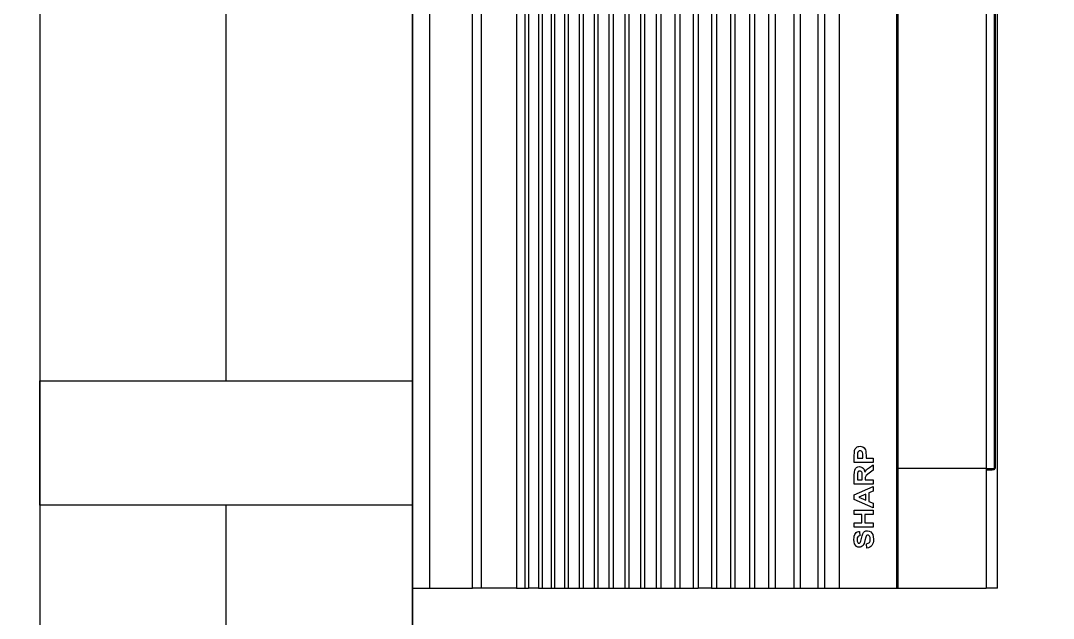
# Model space of a CAD drawing. Header units: inches. Extents: x 16928 to 514628, y -1471 to 241387.
# Drawn here: x 53130.9 to 53546.6, y 53409.9 to 53650.4 of the extents above; entities that cross this region are included whole.
import ezdxf

# ---------------------------------------------------------------- set-up
doc = ezdxf.new("R2010")
doc.units = ezdxf.units.IN
doc.header["$MEASUREMENT"] = 0
for name, color, linetype in [('12. mRspecT - LEGEND', 1, 'Continuous'), ('Edges', 7, 'Continuous'), ('WIN', 9, 'Continuous')]:
    doc.layers.add(name, color=color, linetype=linetype)

# ---------------------------------------------------------------- blocks, each defined once
blk = doc.blocks.new('air con')
at = {"layer": 'Edges'}
for p, q in [((71.402, 41.898), (152.402, 41.898)), ((71.402, 41.898), (71.402, 41.095)), ((71.402, 41.095), (152.402, 41.095)), ((71.402, 41.095), (71.402, 39.122)), ((71.402, 39.122), (152.402, 39.122)), ((71.402, 38.724), (71.402, 39.122)), ((152.402, 38.724), (71.402, 38.724)), ((71.402, 37.092), (71.402, 38.724)), ((71.402, 37.092), (71.402, 36.701)), ((152.402, 37.092), (71.402, 37.092)), ((152.402, 36.701), (71.402, 36.701)), ((71.402, 36.701), (71.402, 36.542)), ((152.402, 36.542), (71.402, 36.542)), ((71.402, 36.078), (71.402, 36.542)), ((152.402, 36.078), (71.402, 36.078)), ((71.402, 36.078), (71.402, 35.914)), ((152.402, 35.914), (71.402, 35.914)), ((71.402, 35.914), (71.402, 35.493)), ((71.402, 35.493), (71.402, 35.34)), ((152.402, 35.493), (71.402, 35.493)), ((152.402, 35.34), (71.402, 35.34)), ((71.402, 35.34), (71.402, 34.877)), ((152.402, 34.877), (71.402, 34.877)), ((71.402, 34.877), (71.402, 34.709)), ((152.402, 34.709), (71.402, 34.709)), ((71.402, 34.709), (71.402, 34.207)), ((152.402, 34.207), (71.402, 34.207)), ((71.402, 34.207), (71.402, 34.022)), ((71.402, 34.022), (71.402, 33.51)), ((152.402, 34.022), (71.402, 34.022)), ((152.402, 33.51), (71.402, 33.51)), ((71.402, 33.51), (71.402, 33.335)), ((152.402, 33.335), (71.402, 33.335)), ((71.402, 33.335), (71.402, 32.826)), ((152.402, 32.826), (71.402, 32.826)), ((71.402, 32.826), (71.402, 32.625)), ((152.402, 32.625), (71.402, 32.625)), ((71.402, 32.625), (71.402, 32.098)), ((152.402, 32.098), (71.402, 32.098)), ((71.402, 32.098), (71.402, 31.911)), ((152.402, 31.911), (71.402, 31.911)), ((71.402, 31.911), (71.402, 31.378)), ((152.402, 31.378), (71.402, 31.378)), ((71.402, 31.378), (71.402, 31.189)), ((152.402, 31.189), (71.402, 31.189)), ((71.402, 31.189), (71.402, 30.654)), ((152.402, 30.654), (71.402, 30.654)), ((71.402, 30.654), (71.402, 30.439)), ((152.402, 30.439), (71.402, 30.439)), ((71.402, 30.439), (71.402, 29.791)), ((152.402, 29.791), (71.402, 29.791)), ((71.402, 29.791), (71.402, 29.562)), ((71.402, 29.562), (71.402, 28.935)), ((152.402, 29.562), (71.402, 29.562)), ((152.402, 28.935), (71.402, 28.935)), ((71.402, 28.935), (71.402, 28.714)), ((152.402, 28.714), (71.402, 28.714)), ((71.402, 28.092), (71.402, 28.714)), ((152.402, 28.092), (71.402, 28.092)), ((71.402, 28.092), (71.402, 27.871)), ((71.402, 27.871), (71.402, 27.226)), ((152.402, 27.871), (71.402, 27.871)), ((152.402, 27.226), (71.402, 27.226)), ((71.402, 27.226), (71.402, 27.024)), ((71.402, 27.024), (71.402, 26.349)), ((152.402, 27.024), (71.402, 27.024)), ((152.402, 26.349), (71.402, 26.349)), ((71.402, 26.349), (71.402, 26.117)), ((152.402, 26.117), (71.402, 26.117)), ((71.402, 26.117), (71.402, 25.469)), ((152.402, 25.469), (71.402, 25.469)), ((71.402, 25.469), (71.402, 25.162)), ((152.402, 25.162), (71.402, 25.162)), ((71.402, 25.162), (71.402, 24.304)), ((152.402, 24.304), (71.402, 24.304)), ((71.402, 24.304), (71.402, 24.002)), ((152.402, 24.002), (71.402, 24.002)), ((71.402, 24.002), (71.402, 23.184)), ((71.402, 23.184), (71.402, 22.883)), ((152.402, 23.184), (71.402, 23.184)), ((152.402, 22.883), (71.402, 22.883)), ((71.402, 22.883), (71.402, 22.213)), ((152.402, 22.213), (71.402, 22.213)), ((71.402, 22.213), (71.402, 19.568)), ((73.326, 21.406), (73.378, 21.457)), ((73.378, 21.457), (73.448, 21.494)), ((73.448, 21.494), (73.537, 21.517)), ((73.537, 21.517), (73.642, 21.525)), ((73.642, 21.525), (73.729, 21.52)), ((73.729, 21.52), (73.804, 21.507)), ((73.804, 21.507), (73.868, 21.484)), ((73.868, 21.484), (73.921, 21.453)), ((73.921, 21.453), (73.962, 21.414)), ((74.215, 20.639), (74.215, 21.51)), ((74.215, 21.51), (74.413, 21.51)), ((74.413, 21.51), (74.413, 21.167)), ((74.802, 21.167), (74.802, 21.51)), ((74.802, 21.51), (75.001, 21.51)), ((75.001, 21.51), (75.001, 20.639)), ((75.106, 20.639), (75.489, 21.51)), ((75.489, 21.51), (75.699, 21.51)), ((75.699, 21.51), (76.093, 20.639)), ((76.199, 20.639), (76.199, 21.51)), ((76.199, 21.51), (76.616, 21.51)), ((76.616, 21.51), (76.752, 21.504)), ((76.752, 21.504), (76.845, 21.486)), ((76.845, 21.486), (76.91, 21.454)), ((76.91, 21.454), (76.96, 21.403)), ((77.19, 20.639), (77.19, 21.51)), ((77.19, 21.51), (77.508, 21.51)), ((77.508, 21.51), (77.658, 21.506)), ((77.658, 21.506), (77.744, 21.497)), ((77.744, 21.497), (77.822, 21.465)), ((77.822, 21.465), (77.886, 21.411)), ((73.283, 21.282), (73.294, 21.346)), ((73.289, 21.232), (73.283, 21.282)), ((73.306, 21.186), (73.289, 21.232)), ((73.294, 21.346), (73.326, 21.406)), ((73.334, 21.144), (73.306, 21.186)), ((73.374, 21.106), (73.334, 21.144)), ((73.412, 21.082), (73.374, 21.106)), ((73.462, 21.059), (73.412, 21.082)), ((73.598, 21.02), (73.462, 21.059)), ((73.481, 21.324), (73.473, 21.293)), ((73.473, 21.293), (73.48, 21.265)), ((73.48, 21.265), (73.502, 21.241)), ((73.504, 21.347), (73.481, 21.324)), ((73.502, 21.241), (73.567, 21.212)), ((73.563, 21.371), (73.504, 21.347)), ((73.64, 21.379), (73.563, 21.371)), ((73.567, 21.212), (73.685, 21.182)), ((73.757, 20.982), (73.598, 21.02)), ((73.713, 21.372), (73.64, 21.379)), ((73.685, 21.182), (73.811, 21.152)), ((73.766, 21.35), (73.713, 21.372)), ((73.8, 20.965), (73.757, 20.982)), ((73.8, 21.311), (73.766, 21.35)), ((73.82, 21.253), (73.8, 21.311)), ((73.828, 20.944), (73.8, 20.965)), ((73.811, 21.152), (73.899, 21.12)), ((74.019, 21.261), (73.82, 21.253)), ((73.899, 21.12), (73.961, 21.081)), ((73.961, 21.081), (74.008, 21.031)), ((73.962, 21.414), (73.992, 21.369)), ((73.992, 21.369), (74.011, 21.318)), ((74.008, 21.031), (74.037, 20.968)), ((74.011, 21.318), (74.019, 21.261)), ((74.037, 20.968), (74.047, 20.892)), ((74.413, 21.167), (74.802, 21.167)), ((74.802, 21.02), (74.413, 21.02)), ((74.413, 21.02), (74.413, 20.639)), ((74.802, 20.639), (74.802, 21.02)), ((75.592, 21.306), (75.459, 20.983)), ((75.459, 20.983), (75.727, 20.983)), ((75.727, 20.983), (75.592, 21.306)), ((76.552, 21.362), (76.397, 21.362)), ((76.397, 21.362), (76.397, 21.141)), ((76.397, 21.141), (76.544, 21.141)), ((76.437, 21.002), (76.397, 21.002)), ((76.397, 21.002), (76.397, 20.639)), ((76.496, 21), (76.437, 21.002)), ((76.537, 20.993), (76.496, 21)), ((76.568, 20.979), (76.537, 20.993)), ((76.544, 21.141), (76.66, 21.144)), ((76.697, 21.359), (76.552, 21.362)), ((76.597, 20.956), (76.568, 20.979)), ((76.66, 21.144), (76.722, 21.152)), ((76.74, 21.347), (76.697, 21.359)), ((76.722, 21.152), (76.754, 21.167)), ((76.772, 21.325), (76.74, 21.347)), ((76.804, 21.034), (76.743, 21.023)), ((76.743, 21.023), (76.802, 20.988)), ((76.754, 21.167), (76.778, 21.189)), ((76.791, 21.294), (76.772, 21.325)), ((76.778, 21.189), (76.793, 21.218)), ((76.798, 21.254), (76.791, 21.294)), ((76.793, 21.218), (76.798, 21.254)), ((76.802, 20.988), (76.849, 20.95)), ((76.856, 21.052), (76.804, 21.034)), ((76.901, 21.075), (76.856, 21.052)), ((76.938, 21.104), (76.901, 21.075)), ((76.966, 21.138), (76.938, 21.104)), ((76.96, 21.403), (76.992, 21.338)), ((76.986, 21.176), (76.966, 21.138)), ((76.999, 21.219), (76.986, 21.176)), ((76.992, 21.338), (77.003, 21.266)), ((77.003, 21.266), (76.999, 21.219)), ((77.388, 21.362), (77.388, 21.115)), ((77.484, 21.362), (77.388, 21.362)), ((77.388, 21.115), (77.497, 21.115)), ((77.518, 20.967), (77.388, 20.967)), ((77.388, 20.967), (77.388, 20.639)), ((77.627, 21.356), (77.484, 21.362)), ((77.497, 21.115), (77.595, 21.119)), ((77.637, 20.97), (77.518, 20.967)), ((77.595, 21.119), (77.654, 21.129)), ((77.671, 21.343), (77.627, 21.356)), ((77.724, 20.98), (77.637, 20.97)), ((77.654, 21.129), (77.689, 21.146)), ((77.707, 21.318), (77.671, 21.343)), ((77.689, 21.146), (77.716, 21.172)), ((77.731, 21.283), (77.707, 21.318)), ((77.716, 21.172), (77.733, 21.203)), ((77.776, 20.995), (77.724, 20.98)), ((77.738, 21.239), (77.731, 21.283)), ((77.733, 21.203), (77.738, 21.239)), ((77.827, 21.021), (77.776, 20.995)), ((77.873, 21.058), (77.827, 21.021)), ((77.91, 21.107), (77.873, 21.058)), ((77.886, 21.411), (77.911, 21.376)), ((77.935, 21.168), (77.91, 21.107)), ((77.911, 21.376), (77.929, 21.336)), ((77.929, 21.336), (77.939, 21.291)), ((77.943, 21.242), (77.935, 21.168)), ((77.939, 21.291), (77.943, 21.242)), ((73.247, 20.922), (73.441, 20.939)), ((73.262, 20.853), (73.247, 20.922)), ((73.287, 20.793), (73.262, 20.853)), ((73.322, 20.742), (73.287, 20.793)), ((73.367, 20.7), (73.322, 20.742)), ((73.422, 20.666), (73.367, 20.7)), ((73.488, 20.642), (73.422, 20.666)), ((73.441, 20.939), (73.467, 20.864)), ((73.467, 20.864), (73.511, 20.812)), ((73.565, 20.628), (73.488, 20.642)), ((73.511, 20.812), (73.574, 20.782)), ((73.653, 20.623), (73.565, 20.628)), ((73.574, 20.782), (73.655, 20.772)), ((73.771, 20.631), (73.653, 20.623)), ((73.655, 20.772), (73.739, 20.781)), ((73.739, 20.781), (73.8, 20.808)), ((73.867, 20.655), (73.771, 20.631)), ((73.8, 20.808), (73.836, 20.847)), ((73.843, 20.92), (73.828, 20.944)), ((73.836, 20.847), (73.848, 20.892)), ((73.848, 20.892), (73.843, 20.92)), ((73.943, 20.695), (73.867, 20.655)), ((74, 20.752), (73.943, 20.695)), ((74.035, 20.82), (74, 20.752)), ((74.047, 20.892), (74.035, 20.82)), ((74.413, 20.639), (74.215, 20.639)), ((75.001, 20.639), (74.802, 20.639)), ((75.317, 20.639), (75.106, 20.639)), ((75.398, 20.837), (75.317, 20.639)), ((75.791, 20.837), (75.398, 20.837)), ((75.877, 20.639), (75.791, 20.837)), ((76.093, 20.639), (75.877, 20.639)), ((76.397, 20.639), (76.199, 20.639)), ((76.702, 20.828), (76.597, 20.956)), ((76.845, 20.639), (76.702, 20.828)), ((77.082, 20.639), (76.845, 20.639)), ((76.849, 20.95), (76.899, 20.895)), ((76.899, 20.895), (76.962, 20.809)), ((76.962, 20.809), (77.082, 20.639)), ((77.388, 20.639), (77.19, 20.639)), ((152.402, 19.568), (71.402, 19.568)), ((71.402, 19.568), (71.402, 19.493)), ((152.402, 19.493), (71.402, 19.493)), ((71.402, 19.493), (71.402, 15.42)), ((76.921, 15.42), (76.921, 19.493)), ((76.921, 18.47), (76.921, 18.812)), ((76.921, 18.133), (76.921, 18.47)), ((76.921, 17.803), (76.921, 18.133)), ((76.921, 17.48), (76.921, 17.803)), ((76.921, 17.163), (76.921, 17.48)), ((76.921, 16.853), (76.921, 17.163)), ((76.921, 16.551), (76.921, 16.853)), ((76.921, 16.256), (76.921, 16.551)), ((76.921, 15.969), (76.921, 16.256)), ((76.921, 15.69), (76.921, 15.969)), ((76.855, 15.42), (71.402, 15.42)), ((71.402, 14.898), (71.402, 15.42)), ((76.921, 15.42), (76.855, 15.42)), ((76.855, 15.42), (76.855, 15.142)), ((76.921, 15.42), (76.921, 15.69)), ((76.921, 15.42), (76.921, 15.142)), ((146.421, 15.42), (76.921, 15.42)), ((71.402, 14.898), (152.402, 14.898)), ((76.921, 15.142), (76.855, 15.142)), ((76.855, 15.051), (76.855, 15.142)), ((76.921, 15.051), (76.855, 15.051)), ((76.921, 15.142), (76.921, 15.051)), ((146.421, 15.051), (76.921, 15.051)), ((76.921, 15.051), (76.921, 15.012)), ((146.421, 15.012), (76.921, 15.012))]:
    blk.add_line(p, q, dxfattribs=at)
blk = doc.blocks.new('2.0 HP AIR CONDITION')
at = {"xscale": 8.72523083075772, "yscale": 8.72523083075772, "zscale": 8.72523083075772}
blk.add_blockref('air con', (-1610.13, 83.28), dxfattribs=at)

msp = doc.modelspace()

# ---------------------------------------------------------------- linework, layer by layer
at = {"layer": '12. mRspecT - LEGEND'}
msp.add_lwpolyline([(53513.76, 34610.48), (51863.56, 34610.48), (51863.56, 37610.48), (55288.56, 37610.48), (55288.56, 44260.48), (53288.56, 44260.48), (53288.56, 56110.48), (57288.56, 56110.48), (57288.56, 58610.48), (65138.56, 58610.48), (65138.56, 56785.48), (68563.28, 56785.48), (68563.56, 57160.48)], dxfattribs=at)
at = {"layer": 'WIN'}
for p, q in [((53288.56, 54685.48), (53288.56, 51685.48)), ((53138.56, 54660.48), (53138.56, 51710.48)), ((53213.56, 53505.48), (53213.56, 54045.48)), ((53213.56, 52915.48), (53213.56, 53455.48))]:
    msp.add_line(p, q, dxfattribs=at)
msp.add_lwpolyline([(53138.56, 53455.48), (53138.56, 53505.48), (53288.56, 53505.48), (53288.56, 53455.48)], close=True, dxfattribs=at)

# ---------------------------------------------------------------- block references
at = {"rotation": 89.9999999999959}
msp.add_blockref('2.0 HP AIR CONDITION', (53737.41, 54409.24), dxfattribs=at)

doc.saveas('drawing.dxf')
